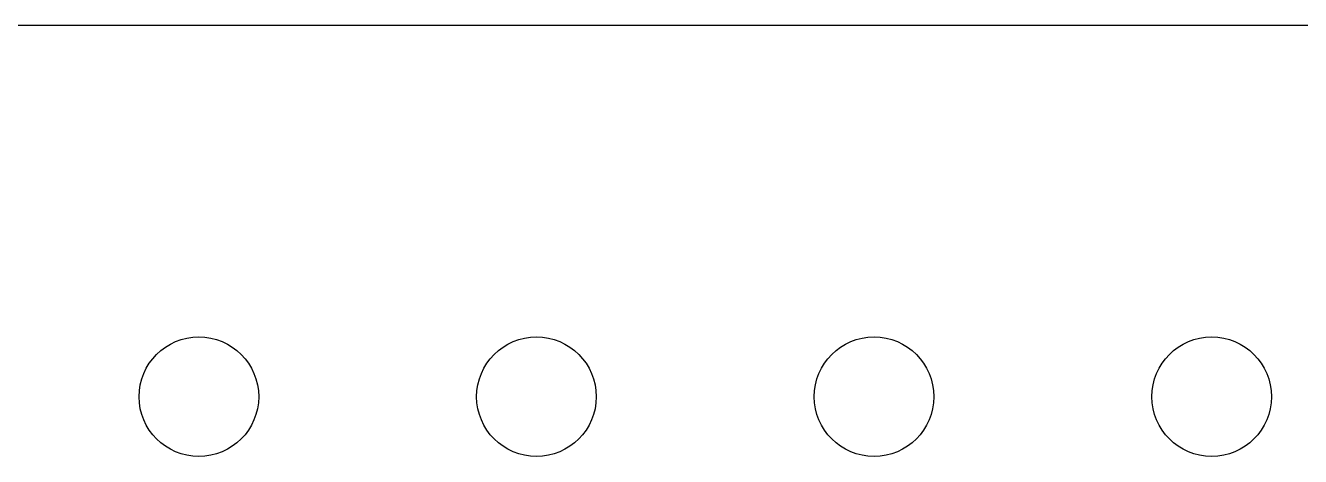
# Model space of a CAD drawing. Header units: millimetres. Extents: x 16604 to 36223, y 4309 to 8014.
# Drawn here: x 19497.53 to 19507.13, y 5313.55 to 5316.79 of the extents above; entities that cross this region are included whole.
import ezdxf

# ---------------------------------------------------------------- set-up
doc = ezdxf.new("R2010")
doc.units = ezdxf.units.MM
doc.layers.get('0').update_dxf_attribs({"lineweight": 35})

msp = doc.modelspace()

# ---------------------------------------------------------------- linework, layer by layer
at = {"color": 7, "linetype": 'Continuous', "lineweight": 25}
msp.add_line((19515.0417, 5316.7901), (19463.2517, 5316.7901), dxfattribs=at)
for centre in [(19498.8367, 5313.9961), (19501.3767, 5313.9961), (19503.9167, 5313.9961), (19506.4567, 5313.9961)]:
    msp.add_circle(centre, 0.45, dxfattribs=at)

doc.saveas('drawing.dxf')
